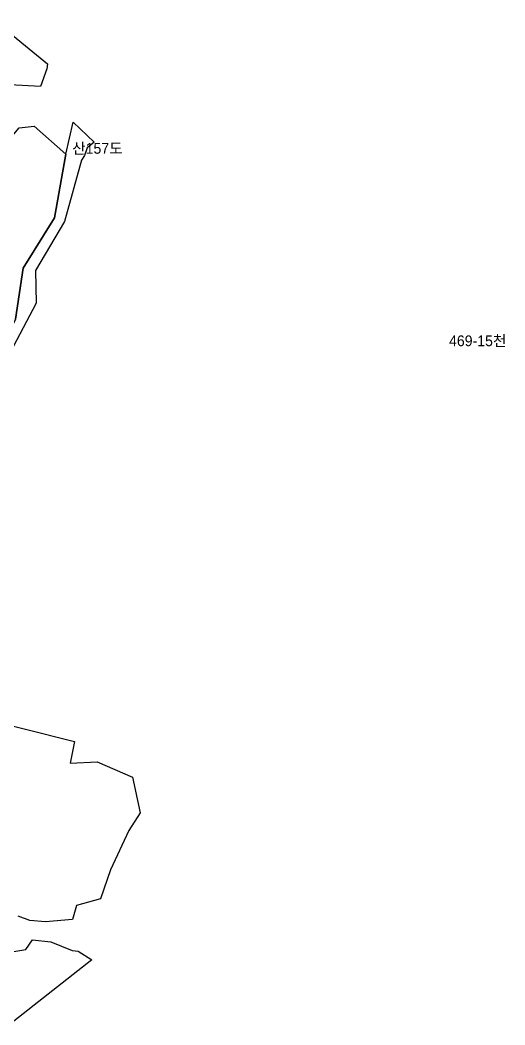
# Model space of a CAD drawing. Header units: metres. Extents: x 425810 to 429904, y 275710 to 280356.
# Drawn here: x 429535.9 to 429761.3, y 278278.8 to 278746.1 of the extents above; entities that cross this region are included whole.
import ezdxf

# ---------------------------------------------------------------- set-up
doc = ezdxf.new("R2010")
doc.units = ezdxf.units.M
doc.layers.add('00_지번', color=6, linetype='Continuous')
doc.layers.add('00_지적', color=6, linetype='Continuous')
doc.styles.get("Standard").update_dxf_attribs({"font": ''})
doc.styles.get('Standard').set_extended_font_data('Gulim')

msp = doc.modelspace()

# ---------------------------------------------------------------- linework, layer by layer
at = {"layer": '00_지적', "linetype": 'Continuous', "flags": 128}
for points in [[(429523.7, 278746.09), (429548.65, 278725.79), (429548.29, 278723.47), (429545.27, 278715.16), (429525.22, 278716.36)], [(429533.67, 278606.94), (429537.3, 278630.69), (429551.91, 278654.14), (429557.16, 278683.75), (429560.55, 278698.68), (429560.55, 278698.68), (429570.22, 278689.31), (429567.02, 278686.68), (429565.82, 278683.13), (429564.42, 278680.91), (429556.48, 278652.44), (429542.98, 278629.66), (429543.25, 278614.5), (429532.79, 278594.52)], [(429441.46, 278440.61), (429561.14, 278410.65), (429561.14, 278410.65), (429559.14, 278400.59), (429571.7, 278401.17), (429588.09, 278394.06), (429591.72, 278377.45), (429586.34, 278369.17), (429577.94, 278350.86), (429573.2, 278337.49), (429562.06, 278334.4), (429560.15, 278327.88), (429547.7, 278326.8), (429540.41, 278327.35), (429534.99, 278329.36)], [(429527.31, 278312.08), (429538.53, 278313.86), (429541.54, 278318.42), (429550.17, 278317.4), (429560.09, 278313.43), (429562.84, 278313.09), (429569.23, 278309.1), (429530.84, 278278.82)]]:
    msp.add_lwpolyline(points, dxfattribs=at)
msp.add_lwpolyline([(429535.35, 278696), (429542.34, 278696.75), (429557.16, 278683.75), (429551.91, 278654.14), (429537.3, 278630.69), (429533.67, 278606.94), (429516.84, 278573.34), (429502.59, 278538.73), (429482.05, 278509.7), (429423.35, 278553.34), (429433.15, 278558.93), (429431.1, 278565.42), (429436.81, 278574.18), (429445.25, 278581.58), (429457.96, 278590.04), (429469.9, 278594.82), (429478.49, 278601.59), (429482.67, 278608.98), (429489.87, 278624.53), (429497.26, 278650.59), (429535.35, 278696)], close=True, dxfattribs=at)

# ---------------------------------------------------------------- texts
at = {"layer": '00_지번'}
for s, p in [('산157도', (429560.06, 278683.94)), ('469-15천', (429735.3, 278594.44))]:
    msp.add_text(s, height=5, dxfattribs=at).set_placement(p)

doc.saveas('drawing.dxf')
